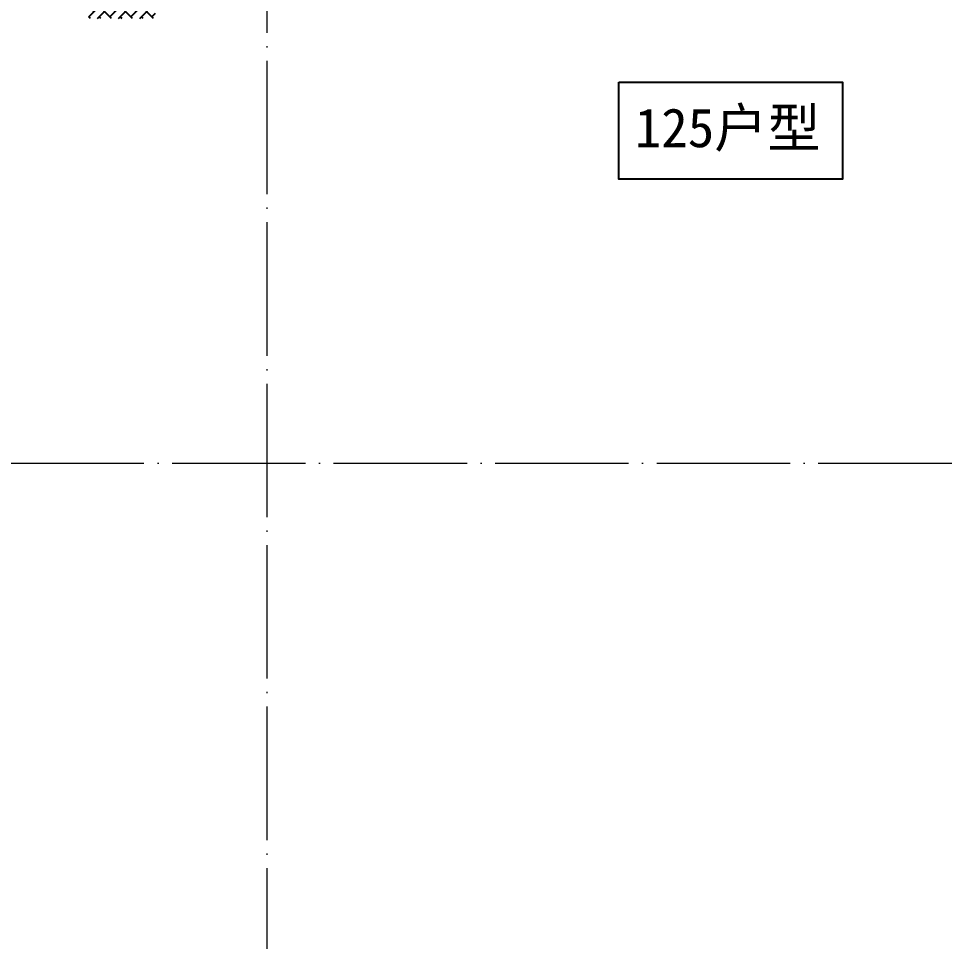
# Model space of a CAD drawing. Extents: x 27938 to 725830, y -209821 to 1628073.
# Drawn here: x 305001 to 309171, y 675307 to 679457 of the extents above; entities that cross this region are included whole.
import ezdxf

# ---------------------------------------------------------------- set-up
doc = ezdxf.new("R2010")
doc.units = 0
doc.header["$LTSCALE"] = 1000
doc.header["$MEASUREMENT"] = 0
doc.linetypes.add('DOTE', pattern=[2.42, 2, -0.2, 0.02, -0.2])
doc.layers.add('DOTE', color=19, linetype='DOTE', lineweight=9)
doc.layers.add('保温', color=6, linetype='Continuous')
doc.styles.add('黑体', font='')
doc.styles.get('黑体').set_extended_font_data('SimHei')

# ---------------------------------------------------------------- blocks, each defined once
blk = doc.blocks.new('A$C263B1184')
at = {"layer": '保温', "linetype": 'ByBlock', "ltscale": 10}
h = blk.add_hatch(dxfattribs=at)
h.set_pattern_fill('AR-HBONE', color=251, scale=55)
h.set_pattern_definition([(45, (-1016860.394, -345260.66), (0, 47.4157523), [100.584, -33.528]), (135, (-1016836.686, -345236.954), (3e-15, 47.4157523), [100.584, -33.528])])
h.paths.add_polyline_path([(7700, 6200), (7700, 6400), (8000, 6400), (8000, 6200)])
blk = doc.blocks.new('GDRDADWDAD')
at = {"layer": 'DOTE', "linetype": 'DOTE', "ltscale": 0.3}
for p, q in [((306116.6, 690157.2), (306116.6, 671157.2)), ((270116.6, 677457.2), (328916.6, 677457.2))]:
    blk.add_line(p, q, dxfattribs=at)

msp = doc.modelspace()

# ---------------------------------------------------------------- linework, layer by layer
at = {"color": 1}
msp.add_lwpolyline([(307698.1, 679170.8), (308704.1, 679170.8), (308704.1, 678734.8), (307698.1, 678734.8)], close=True, dxfattribs=at)

# ---------------------------------------------------------------- block references
msp.add_blockref('GDRDADWDAD', (0, 0))
at = {"xscale": -1}
msp.add_blockref('A$C263B1184', (313316.6, 673257.2), dxfattribs=at)

# ---------------------------------------------------------------- texts
at = {"color": 1, "style": '黑体'}
msp.add_text('125户型', height=175, dxfattribs=at).set_placement((307770.2, 678878.6))

doc.saveas('drawing.dxf')
